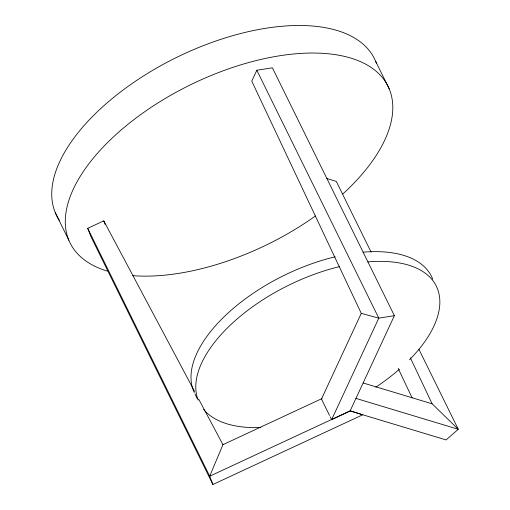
<?xml version="1.0" encoding="UTF-8"?>
<svg xmlns="http://www.w3.org/2000/svg" width="510" height="510" viewBox="0 0 510 510"><rect width="100%" height="100%" fill="white"/><g stroke="black" fill="none" stroke-linecap="round" stroke-linejoin="round"><path stroke-width="0.76" d="M322.154 398.508L222.94 444.663L209.693 476.212L212.906 484.5L362.776 414.777L350.287 410.805L209.693 476.212L87.714 228.327L103.772 220.855L194.552 391.342M256.823 70.259L251.768 81.135L361.265 313.357L378.796 318.144L394.377 315.684L272.397 67.798L256.823 70.259L378.796 318.144L331.621 419.698L330.219 416.848M361.265 313.357L321.459 399.037L329.517 415.42M331.621 419.698L350.115 410.952L394.377 315.684M326.795 178.525L336.294 181.394L371.095 252.118M363.209 382.991L432.117 403.799L458.267 429.28L446.103 439.932L350.115 410.952M355.954 398.393L458.267 429.28L418.901 349.273M198.658 399.062L222.94 444.663M375.66 61.334L389.213 88.874M194.922 393.867L197.313 398.731M212.906 484.5L90.927 236.614L87.714 228.327M55.322 212.759L68.876 240.299M410.352 357.791L432.117 403.799M398.189 368.443L412.131 397.915M103.772 220.855L105.111 224.311M367.857 261.891A132.077 66.039 -26.2 0 1 409.517 359.735M399.413 369.234A132.077 66.039 -26.2 0 1 375.768 387.217M260.82 427.52A132.077 66.039 -26.2 0 1 203.566 409.377M198.122 400.089A132.077 66.039 -26.2 0 1 339.246 266.673M194.24 392.496A132.077 66.039 -26.2 0 1 335.204 256.772M363.075 252.169A132.077 66.039 -26.2 0 1 432.722 279.168M107.387 271.122A177.225 88.612 -26.2 0 1 118.014 132.734A177.225 88.612 -26.2 0 1 348.12 57.318A177.225 88.612 -26.2 0 1 342.847 193.947M315.454 215.985A177.225 88.612 -26.2 0 1 132.836 275.674M59.332 220.263A177.225 88.612 -26.2 0 1 175.81 57.809A177.225 88.612 -26.2 0 1 376.501 63.501"/></g></svg>
